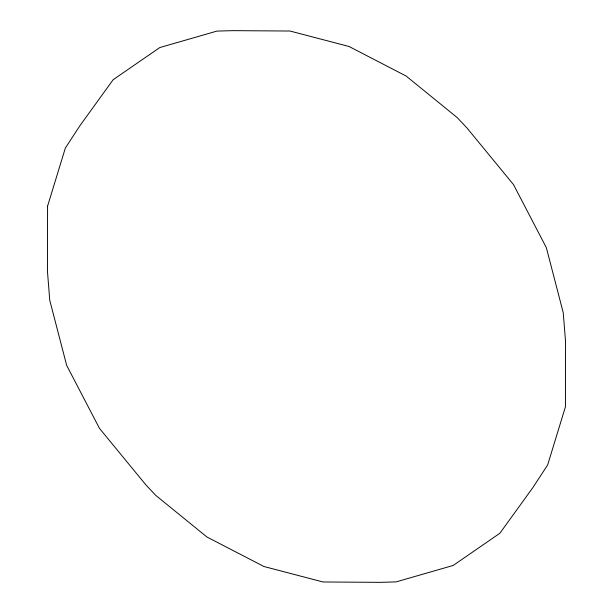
<?xml version="1.0" encoding="UTF-8"?>
<svg xmlns="http://www.w3.org/2000/svg" width="613" height="613" viewBox="0 0 613 613"><rect width="100%" height="100%" fill="white"/><g stroke="black" fill="none" stroke-linecap="round" stroke-linejoin="round"><path stroke-width="0.92" d="M47.576 206.167L47.439 271.153L49.76 300.301L66.679 365.402L99.498 428.395L145.978 484.983L155.848 495.457L206.926 536.996L263.942 566.504L323.005 581.975L380.083 582.35L396.075 581.898L453.191 565.454L499.863 533.272L532.919 487.534L547.639 464.983L565.424 406.833L565.561 341.847L563.24 312.699L546.321 247.598L513.502 184.605L467.022 128.017L457.152 117.543L406.074 76.004L349.058 46.496L289.995 31.025L232.917 30.65L216.925 31.102L159.809 47.546L113.137 79.728L80.081 125.466L65.361 148.017L47.576 206.167"/></g></svg>
